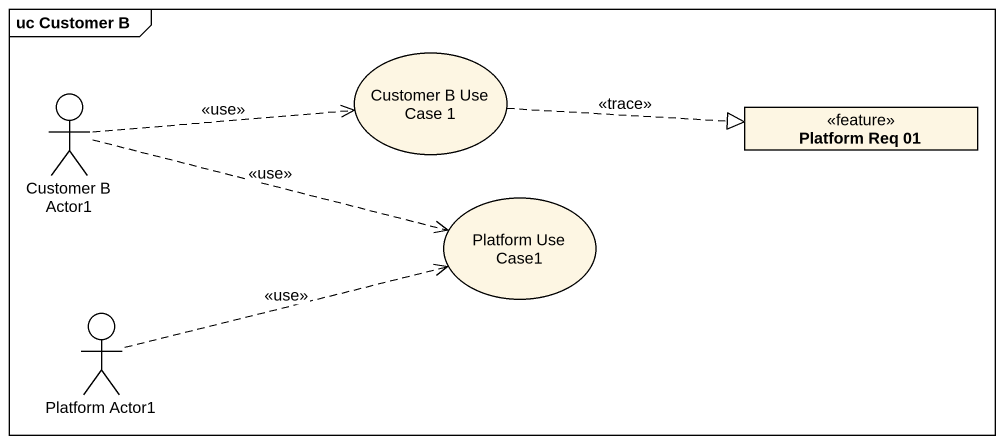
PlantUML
@startuml
mainframe uc Customer B
allowmixing
hide circle
hide empty members
usecase "Customer B Use Case 1" as Customer_B_Use_Case_1
actor "Customer B Actor1" as Customer_B_Actor1
class "Platform Req 01" as Platform_Req_01 <<feature>>
usecase "Platform Use Case1" as Platform_Use_Case1
actor "Platform Actor1" as Platform_Actor1
Customer_B_Use_Case_1 .right.> Platform_Req_01 : <<trace>>
Customer_B_Use_Case_1 .right.|> Platform_Req_01
Customer_B_Actor1 .right.> Customer_B_Use_Case_1 : <<use>>
Customer_B_Actor1 .right.> Platform_Use_Case1 : <<use>>
Platform_Actor1 .right.> Platform_Use_Case1 : <<use>>
@enduml
